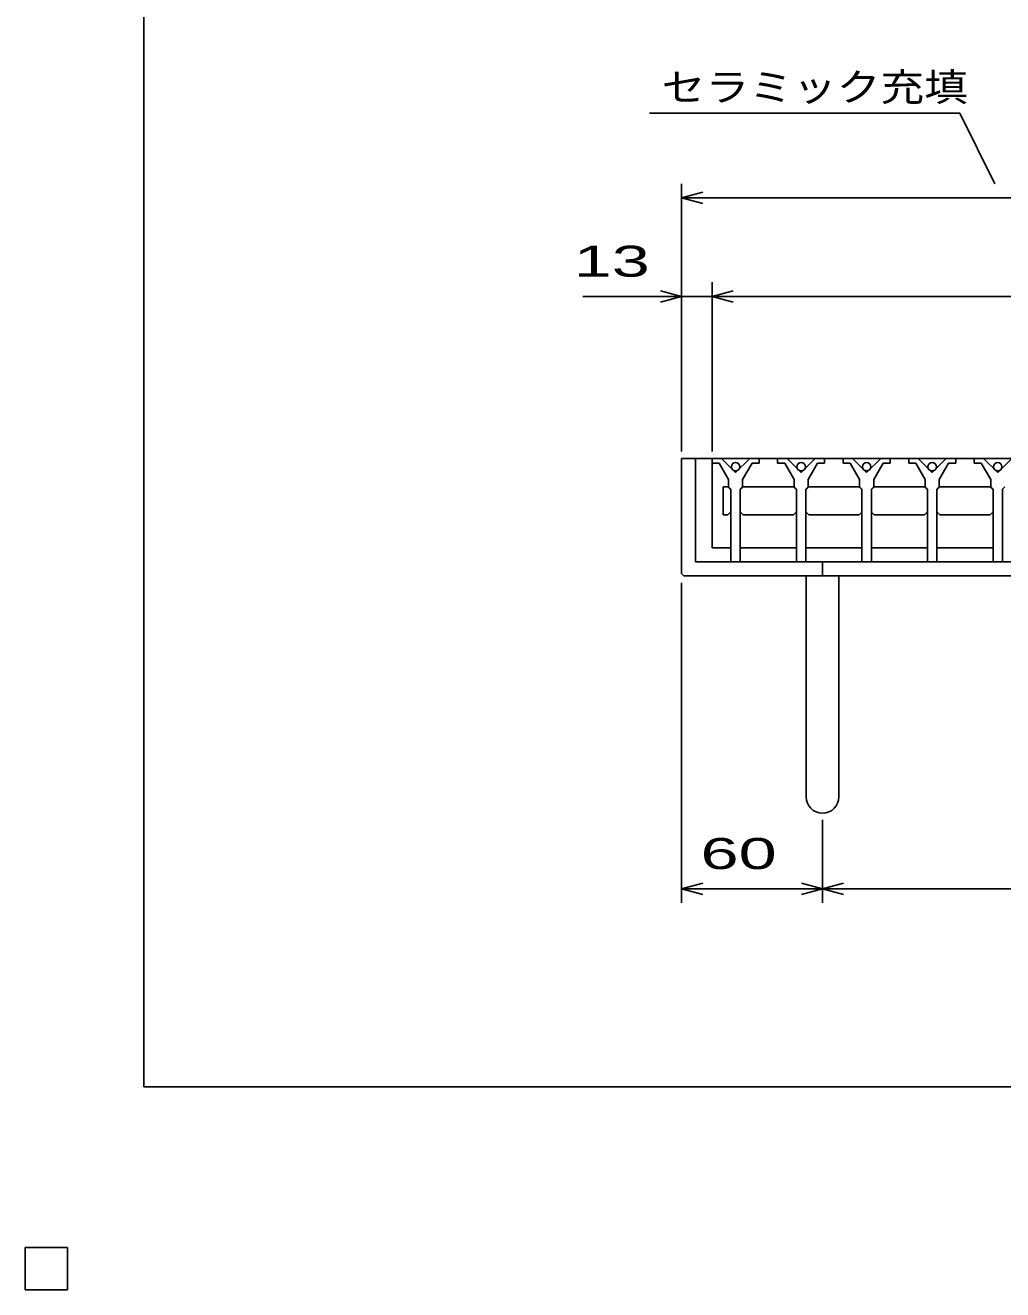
# Model space of a CAD drawing. Units: millimetres, scale not verified. Extents: x -1092 to 1034, y -771 to 635.
# Drawn here: x -1092 to -676, y -771 to -233 of the extents above; entities that cross this region are included whole.
import ezdxf
from ezdxf.enums import TextEntityAlignment as Align

# ---------------------------------------------------------------- set-up
doc = ezdxf.new("R2010")
doc.units = ezdxf.units.MM
doc.header["$LTSCALE"] = 6
for name, color, linetype, lineweight in [('0_2', 150, 'Continuous', 25), ('16', 3, 'Continuous', 25), ('19', 6, 'Continuous', 25), ('22', 2, 'Continuous', 25)]:
    doc.layers.add(name, color=color, linetype=linetype, lineweight=lineweight)
doc.styles.add('ベクトル', font='')
doc.styles.get('ベクトル').set_extended_font_data('ベクトル')

msp = doc.modelspace()

# ---------------------------------------------------------------- linework, layer by layer
at = {"layer": '0_2'}
for p, q in [((-1041.6, -684.6), (-1041.6, 635.4)), ((1034.4, -684.6), (-1041.6, -684.6))]:
    msp.add_line(p, q, dxfattribs=at)
at = {"layer": '16'}
for p, q in [((-799.6, -417.1), (-799.6, -419.1)), ((-795.6, -417.1), (-799.6, -417.1)), ((-799.6, -417.1), (-305.6, -417.1)), ((-799.6, -417.1), (-799.6, -455.1)), ((-799.6, -419.1), (-796.6, -419.1)), ((-796.6, -419.1), (-792.6, -426.1)), ((-789.6, -423.1), (-795.6, -417.1)), ((-783.6, -417.1), (-789.6, -423.1)), ((-786.6, -426.1), (-782.6, -419.1)), ((-779.6, -417.1), (-783.6, -417.1)), ((-782.6, -419.1), (-779.6, -419.1)), ((-779.6, -419.1), (-779.6, -417.1)), ((-771.7, -417.1), (-771.7, -419.1)), ((-767.7, -417.1), (-771.7, -417.1)), ((-771.7, -419.1), (-768.7, -419.1)), ((-768.7, -419.1), (-764.7, -426.1)), ((-761.7, -423.1), (-767.7, -417.1)), ((-755.7, -417.1), (-761.7, -423.1)), ((-758.7, -426.1), (-754.7, -419.1)), ((-751.7, -417.1), (-755.7, -417.1)), ((-754.7, -419.1), (-751.7, -419.1)), ((-751.7, -419.1), (-751.7, -417.1)), ((-743.8, -417.1), (-743.8, -419.1)), ((-739.8, -417.1), (-743.8, -417.1)), ((-743.8, -419.1), (-740.8, -419.1)), ((-740.8, -419.1), (-736.8, -426.1)), ((-733.8, -423.1), (-739.8, -417.1)), ((-727.8, -417.1), (-733.8, -423.1)), ((-730.8, -426.1), (-726.8, -419.1)), ((-723.8, -417.1), (-727.8, -417.1)), ((-726.8, -419.1), (-723.8, -419.1)), ((-723.8, -419.1), (-723.8, -417.1)), ((-715.9, -417.1), (-715.9, -419.1)), ((-711.9, -417.1), (-715.9, -417.1)), ((-715.9, -419.1), (-712.9, -419.1)), ((-712.9, -419.1), (-708.9, -426.1)), ((-705.9, -423.1), (-711.9, -417.1)), ((-699.9, -417.1), (-705.9, -423.1)), ((-702.9, -426.1), (-698.9, -419.1)), ((-695.9, -417.1), (-699.9, -417.1)), ((-698.9, -419.1), (-695.9, -419.1)), ((-695.9, -419.1), (-695.9, -417.1)), ((-688, -417.1), (-688, -419.1)), ((-684, -417.1), (-688, -417.1)), ((-688, -419.1), (-685, -419.1)), ((-685, -419.1), (-681, -426.1)), ((-678, -423.1), (-684, -417.1)), ((-672, -417.1), (-678, -423.1)), ((-792.85, -429.1), (-794.85, -429.1)), ((-794.85, -429.1), (-794.85, -441.1)), ((-791.85, -430.1), (-792.85, -429.1)), ((-792.6, -426.1), (-792.6, -429.1)), ((-792.6, -429.1), (-791.6, -430.1)), ((-791.6, -430.1), (-791.6, -461.1)), ((-787.6, -430.1), (-786.6, -429.1)), ((-787.6, -461.1), (-787.6, -430.1)), ((-787.35, -430.1), (-786.35, -429.1)), ((-786.6, -429.1), (-786.6, -426.1)), ((-786.35, -429.1), (-764.95, -429.1)), ((-764.95, -429.1), (-763.95, -430.1)), ((-764.7, -426.1), (-764.7, -429.1)), ((-764.7, -429.1), (-763.7, -430.1)), ((-763.7, -430.1), (-763.7, -461.1)), ((-759.7, -430.1), (-758.7, -429.1)), ((-759.7, -461.1), (-759.7, -430.1)), ((-759.45, -430.1), (-758.45, -429.1)), ((-758.7, -429.1), (-758.7, -426.1)), ((-758.45, -429.1), (-737.05, -429.1)), ((-737.05, -429.1), (-736.05, -430.1)), ((-736.8, -426.1), (-736.8, -429.1)), ((-736.8, -429.1), (-735.8, -430.1)), ((-735.8, -430.1), (-735.8, -461.1)), ((-731.8, -430.1), (-730.8, -429.1)), ((-731.8, -461.1), (-731.8, -430.1)), ((-731.55, -430.1), (-730.55, -429.1)), ((-730.8, -429.1), (-730.8, -426.1)), ((-730.55, -429.1), (-709.15, -429.1)), ((-709.15, -429.1), (-708.15, -430.1)), ((-708.9, -426.1), (-708.9, -429.1)), ((-708.9, -429.1), (-707.9, -430.1)), ((-707.9, -430.1), (-707.9, -461.1)), ((-703.9, -430.1), (-702.9, -429.1)), ((-703.9, -461.1), (-703.9, -430.1)), ((-703.65, -430.1), (-702.65, -429.1)), ((-702.9, -429.1), (-702.9, -426.1)), ((-702.65, -429.1), (-681.25, -429.1)), ((-681.25, -429.1), (-680.25, -430.1)), ((-681, -426.1), (-681, -429.1)), ((-681, -429.1), (-680, -430.1)), ((-680, -430.1), (-680, -461.1)), ((-676, -430.1), (-675, -429.1)), ((-676, -461.1), (-676, -430.1)), ((-794.85, -441.1), (-792.85, -441.1)), ((-792.85, -441.1), (-791.85, -440.1)), ((-786.35, -441.1), (-787.35, -440.1)), ((-764.95, -441.1), (-786.35, -441.1)), ((-763.95, -440.1), (-764.95, -441.1)), ((-758.45, -441.1), (-759.45, -440.1)), ((-737.05, -441.1), (-758.45, -441.1)), ((-736.05, -440.1), (-737.05, -441.1)), ((-730.55, -441.1), (-731.55, -440.1)), ((-709.15, -441.1), (-730.55, -441.1)), ((-708.15, -440.1), (-709.15, -441.1)), ((-702.65, -441.1), (-703.65, -440.1)), ((-681.25, -441.1), (-702.65, -441.1)), ((-680.25, -440.1), (-681.25, -441.1)), ((-799.6, -455.1), (-791.85, -455.1)), ((-787.35, -455.1), (-763.95, -455.1)), ((-759.45, -455.1), (-736.05, -455.1)), ((-731.55, -455.1), (-708.15, -455.1)), ((-703.65, -455.1), (-680.25, -455.1)), ((-791.6, -461.1), (-787.6, -461.1)), ((-763.7, -461.1), (-759.7, -461.1)), ((-735.8, -461.1), (-731.8, -461.1)), ((-707.9, -461.1), (-703.9, -461.1)), ((-680, -461.1), (-676, -461.1)), ((-1092, -753), (-1074, -753)), ((-1092, -771), (-1092, -753)), ((-1092, -753), (-1074, -753)), ((-1092, -771), (-1092, -753)), ((-1092, -753), (-1074, -753)), ((-1092, -771), (-1092, -753)), ((-1092, -753), (-1074, -753)), ((-1092, -771), (-1092, -753)), ((-1092, -753), (-1074, -753)), ((-1092, -771), (-1092, -753)), ((-1074, -771), (-1074, -753)), ((-1074, -771), (-1074, -753)), ((-1074, -771), (-1074, -753)), ((-1074, -771), (-1074, -753)), ((-1074, -771), (-1074, -753)), ((-1092, -771), (-1074, -771)), ((-1092, -771), (-1074, -771)), ((-1092, -771), (-1074, -771)), ((-1092, -771), (-1074, -771)), ((-1092, -771), (-1074, -771))]:
    msp.add_line(p, q, dxfattribs=at)
for centre in [(-789.6, -420.6), (-761.7, -420.6), (-733.8, -420.6), (-705.9, -420.6), (-678, -420.6)]:
    msp.add_circle(centre, 1.8, dxfattribs=at)
at = {"layer": '19'}
for p, q in [((-799.6, -417.1), (-812.6, -417.1)), ((-812.6, -417.1), (-812.6, -466.1)), ((-806.6, -461.1), (-806.6, -417.1)), ((-298.6, -461.1), (-806.6, -461.1)), ((-752.6, -467.1), (-752.6, -461.1)), ((-812.6, -466.1), (-811.6, -467.1)), ((-811.6, -467.1), (-293.6, -467.1)), ((-759.6, -467.1), (-759.6, -561.1)), ((-745.6, -561.1), (-745.6, -467.1))]:
    msp.add_line(p, q, dxfattribs=at)
msp.add_arc((-752.6, -561.1), 7, 180, 0, dxfattribs=at)
at = {"layer": '22', "color": 4}
for p, q in [((-826.2, -270.1), (-694.2, -270.1)), ((-679.2, -300.1), (-694.2, -270.1)), ((-812.6, -414.1), (-812.6, -300.1)), ((-812.6, -306.1), (-803.6, -303.7)), ((-803.6, -308.5), (-812.6, -306.1)), ((-812.6, -306.1), (-292.6, -306.1)), ((-812.6, -414.1), (-812.6, -342.1)), ((-799.6, -414.1), (-799.6, -342.1)), ((-854.6, -348.1), (-812.6, -348.1)), ((-812.6, -348.1), (-821.6, -345.7)), ((-821.6, -350.5), (-812.6, -348.1)), ((-812.6, -348.1), (-799.6, -348.1)), ((-799.6, -348.1), (-790.6, -345.7)), ((-790.6, -350.5), (-799.6, -348.1)), ((-799.6, -348.1), (-305.6, -348.1)), ((-812.6, -606.3), (-812.6, -470.1)), ((-752.6, -606.3), (-752.6, -570.9)), ((-812.6, -600.3), (-803.6, -597.9)), ((-803.6, -602.7), (-812.6, -600.3)), ((-812.6, -600.3), (-752.6, -600.3)), ((-752.6, -600.3), (-761.6, -597.9)), ((-761.6, -602.7), (-752.6, -600.3)), ((-752.6, -600.3), (-743.6, -597.9)), ((-743.6, -602.7), (-752.6, -600.3)), ((-752.6, -600.3), (-352.6, -600.3)), ((-1074, -753), (-1092, -753)), ((-1092, -753), (-1092, -771)), ((-1074, -753), (-1092, -753)), ((-1092, -753), (-1092, -771)), ((-1074, -753), (-1092, -753)), ((-1092, -753), (-1092, -771)), ((-1074, -771), (-1074, -753)), ((-1074, -771), (-1074, -753)), ((-1074, -771), (-1074, -753)), ((-1092, -771), (-1074, -771)), ((-1092, -771), (-1074, -771)), ((-1092, -771), (-1074, -771))]:
    msp.add_line(p, q, dxfattribs=at)
at = {"layer": '22'}
for p, q in [((-1074, -753), (-1092, -753)), ((-1092, -753), (-1092, -771)), ((-1074, -753), (-1092, -753)), ((-1092, -753), (-1092, -771)), ((-1074, -753), (-1092, -753)), ((-1092, -753), (-1092, -771)), ((-1074, -771), (-1074, -753)), ((-1074, -771), (-1074, -753)), ((-1074, -771), (-1074, -753)), ((-1092, -771), (-1074, -771)), ((-1092, -771), (-1074, -771)), ((-1092, -771), (-1074, -771))]:
    msp.add_line(p, q, dxfattribs=at)

# ---------------------------------------------------------------- texts
at = {"layer": '22', "style": 'ベクトル'}
for s, height, width, p in [('セラミック充填', 11.88, 1.15, (-821.1, -259)), (' 13 ', 13.2, 1.65, (-866.6, -333.1)), (' 60 ', 13.2, 1.65, (-812.6, -585.3))]:
    msp.add_text(s, height=height, dxfattribs=dict(at, width=width)).set_placement(p, align=Align.MIDDLE_LEFT)

doc.saveas('drawing.dxf')
